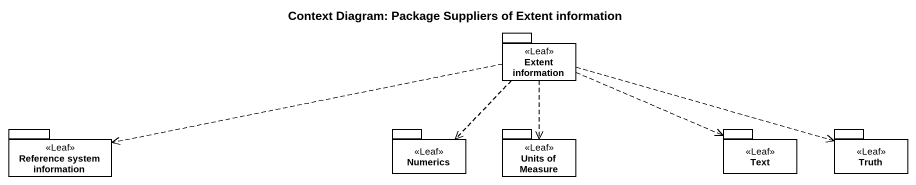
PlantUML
@startuml
title Context Diagram: Package Suppliers of Extent information
package "Extent information" as Extent_information <<Leaf>> {
}
package "Reference system information" as Reference_system_information <<Leaf>> {
}
package Numerics <<Leaf>> {
}
package "Units of Measure" as Units_of_Measure <<Leaf>> {
}
package Text <<Leaf>> {
}
package Truth <<Leaf>> {
}
Extent_information .left.> Reference_system_information
Extent_information ..> Numerics
Extent_information ..> Units_of_Measure
Extent_information .right.> Text
Extent_information .right.> Truth
@enduml
